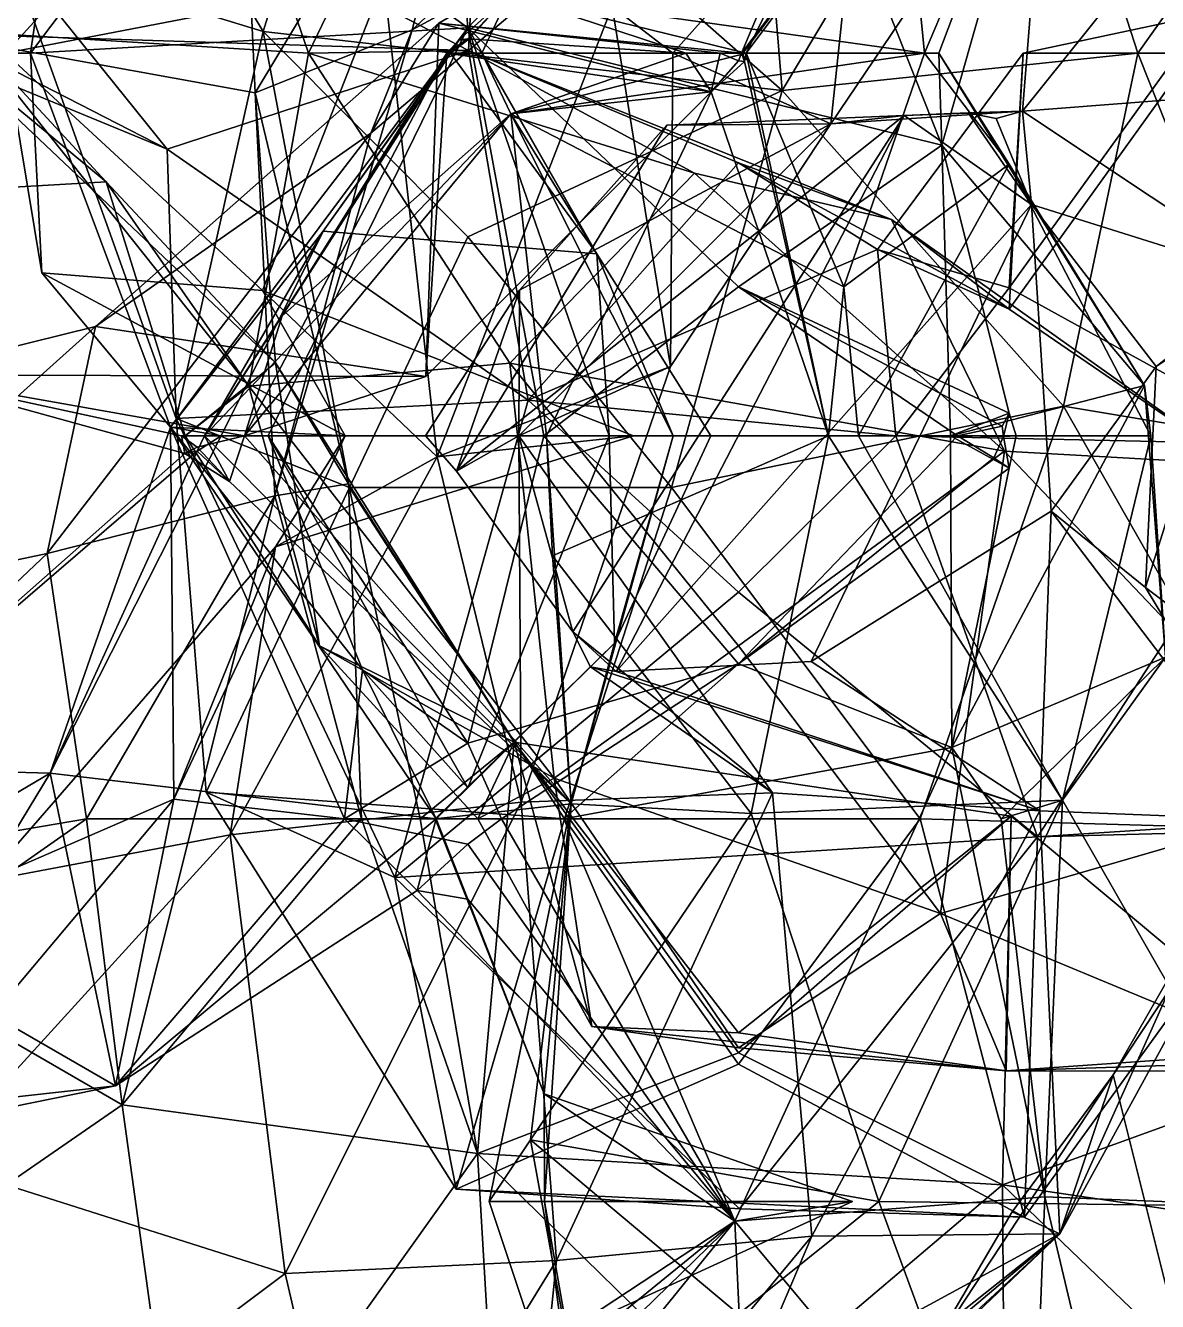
# Model space of a CAD drawing. Extents: x 290083 to 295691, y 4553739 to 4561622.
# Drawn here: x 291663.7 to 291716.4, y 4554162.7 to 4554222.1 of the extents above; entities that cross this region are included whole.
import ezdxf

# ---------------------------------------------------------------- set-up
doc = ezdxf.new("R2010")
doc.units = 0
doc.layers.add('Au_ppm_Pref_-_0_3', color=7, linetype='CONTINUOUS')

msp = doc.modelspace()

# ---------------------------------------------------------------- linework, layer by layer
at = {"layer": 'Au_ppm_Pref_-_0_3'}
for points in [[(291667.474, 4554238.611, 1805.555), (291660.029, 4554240.685, 1800.068), (291659.15, 4554221.703, 1805.19)], [(291660.029, 4554240.685, 1800.068), (291673.577, 4554237.137, 1804.876), (291659.15, 4554221.703, 1805.19)], [(291671.723, 4554231.113, 1855.569), (291684.324, 4554221.976, 1852.7), (291682.818, 4554240.52, 1858.994)], [(291679.321, 4554236.313, 1762.466), (291698.959, 4554219.052, 1762.297), (291697.189, 4554240.458, 1759.703)], [(291698.36, 4554236.723, 1853.95), (291682.818, 4554240.52, 1858.994), (291684.324, 4554221.976, 1852.7)], [(291698.959, 4554219.052, 1762.297), (291710.062, 4554237.662, 1763.305), (291697.189, 4554240.458, 1759.703)], [(291667.474, 4554238.611, 1805.555), (291659.15, 4554221.703, 1805.19), (291651.383, 4554238.611, 1810.312)], [(291671.723, 4554227.464, 1785.513), (291659.849, 4554221.691, 1781.434), (291663.486, 4554238.611, 1785.68)], [(291674.785, 4554221.802, 1764.416), (291664.754, 4554238.611, 1766.634), (291663.008, 4554225.409, 1770.843)], [(291674.785, 4554221.802, 1764.416), (291679.321, 4554236.313, 1762.466), (291664.754, 4554238.611, 1766.634)], [(291671.009, 4554237.963, 1794.301), (291654.735, 4554234.752, 1788.519), (291661.002, 4554221.785, 1792.921)], [(291671.009, 4554237.963, 1794.301), (291661.002, 4554221.785, 1792.921), (291676.903, 4554220.793, 1788.137)], [(291671.009, 4554237.963, 1794.301), (291676.903, 4554220.793, 1788.137), (291685.272, 4554238.15, 1787.405)], [(291684.356, 4554220.908, 1781.755), (291671.723, 4554227.464, 1785.513), (291685.272, 4554238.15, 1787.405)], [(291673.577, 4554237.137, 1804.876), (291685.752, 4554237.781, 1811.137), (291674.419, 4554218.942, 1811.215)], [(291674.419, 4554218.942, 1811.215), (291685.752, 4554237.781, 1811.137), (291681.726, 4554221.871, 1817.113)], [(291684.356, 4554220.908, 1781.755), (291685.272, 4554238.15, 1787.405), (291676.903, 4554220.793, 1788.137)], [(291697.543, 4554236.499, 1817.841), (291681.726, 4554221.871, 1817.113), (291685.752, 4554237.781, 1811.137)], [(291697.124, 4554220.793, 1835.251), (291697.053, 4554220.793, 1835.189), (291710.223, 4554238.07, 1835.353)], [(291697.053, 4554220.793, 1835.189), (291702.406, 4554233.56, 1828.36), (291710.223, 4554238.07, 1835.353)], [(291697.279, 4554220.793, 1835.42), (291697.124, 4554220.793, 1835.251), (291710.223, 4554238.07, 1835.353)], [(291697.279, 4554220.793, 1835.42), (291710.223, 4554238.07, 1835.353), (291704.183, 4554235.033, 1841.191)], [(291715.505, 4554220.793, 1767.098), (291710.062, 4554237.662, 1763.305), (291698.959, 4554219.052, 1762.297)], [(291715.505, 4554220.793, 1767.098), (291725.045, 4554234.203, 1767.071), (291710.062, 4554237.662, 1763.305)], [(291673.577, 4554237.137, 1804.876), (291674.419, 4554218.942, 1811.215), (291659.15, 4554221.703, 1805.19)], [(291697.543, 4554236.499, 1817.841), (291692.148, 4554227.544, 1823.373), (291681.726, 4554221.871, 1817.113)], [(291698.36, 4554236.723, 1853.95), (291684.324, 4554221.976, 1852.7), (291706.385, 4554216.504, 1851.725)], [(291698.36, 4554236.723, 1853.95), (291706.385, 4554216.504, 1851.725), (291711.711, 4554235.229, 1846.998)], [(291674.785, 4554221.802, 1764.416), (291698.959, 4554219.052, 1762.297), (291679.321, 4554236.313, 1762.466)], [(291697.279, 4554220.793, 1835.42), (291704.183, 4554235.033, 1841.191), (291686.236, 4554223.499, 1841.191)], [(291705.578, 4554220.793, 1843.049), (291686.236, 4554223.499, 1841.191), (291704.183, 4554235.033, 1841.191)], [(291711.711, 4554235.229, 1846.998), (291705.578, 4554220.793, 1843.049), (291704.183, 4554235.033, 1841.191)], [(291711.711, 4554235.229, 1846.998), (291706.25, 4554220.793, 1847.13), (291705.578, 4554220.793, 1843.049)], [(291711.711, 4554235.229, 1846.998), (291706.385, 4554216.504, 1851.725), (291706.25, 4554220.793, 1847.13)], [(291715.505, 4554220.793, 1767.098), (291736.507, 4554220.759, 1768.96), (291725.045, 4554234.203, 1767.071)], [(291697.053, 4554220.793, 1835.189), (291682.969, 4554222.185, 1829.297), (291702.406, 4554233.56, 1828.36)], [(291733.887, 4554219.926, 1888.233), (291710.133, 4554218.089, 1888.303), (291722.12, 4554233.025, 1886.843)], [(291711.285, 4554232.434, 1881.539), (291722.12, 4554233.025, 1886.843), (291710.133, 4554218.089, 1888.303)], [(291701.219, 4554217.498, 1882.738), (291711.285, 4554232.434, 1881.539), (291710.133, 4554218.089, 1888.303)], [(291701.219, 4554217.498, 1882.738), (291702.593, 4554230.591, 1876.827), (291711.285, 4554232.434, 1881.539)], [(291665.276, 4554229.911, 1859.009), (291663.96, 4554220.793, 1855.349), (291671.723, 4554231.113, 1855.569)], [(291671.723, 4554231.113, 1855.569), (291663.96, 4554220.793, 1855.349), (291684.324, 4554221.976, 1852.7)], [(291665.276, 4554229.911, 1859.009), (291671.723, 4554230.563, 1862.265), (291662.8, 4554220.793, 1860.472)], [(291662.8, 4554220.793, 1860.472), (291671.723, 4554230.563, 1862.265), (291680.402, 4554224.187, 1866.093)], [(291702.593, 4554230.591, 1876.827), (291693.869, 4554220.793, 1876.827), (291691.037, 4554222.96, 1872.471)], [(291701.219, 4554217.498, 1882.738), (291693.869, 4554220.793, 1876.827), (291702.593, 4554230.591, 1876.827)], [(291665.276, 4554229.911, 1859.009), (291662.8, 4554220.793, 1860.472), (291663.96, 4554220.793, 1855.349)], [(291684.356, 4554220.908, 1781.755), (291659.849, 4554221.691, 1781.434), (291671.723, 4554227.464, 1785.513)], [(291692.148, 4554227.544, 1823.373), (291682.969, 4554222.185, 1829.297), (291679.804, 4554217.072, 1823.373)], [(291692.148, 4554227.544, 1823.373), (291679.804, 4554217.072, 1823.373), (291681.726, 4554221.871, 1817.113)], [(291652.956, 4554223.488, 1775.858), (291670.318, 4554216.329, 1775.494), (291663.008, 4554225.409, 1770.843)], [(291670.318, 4554216.329, 1775.494), (291670.74, 4554203.783, 1769.898), (291663.008, 4554225.409, 1770.843)], [(291674.785, 4554221.802, 1764.416), (291663.008, 4554225.409, 1770.843), (291670.74, 4554203.783, 1769.898)], [(291674.764, 4554209.742, 1864.126), (291662.8, 4554220.793, 1860.472), (291680.402, 4554224.187, 1866.093)], [(291680.402, 4554224.187, 1866.093), (291682.889, 4554202, 1871.055), (291674.764, 4554209.742, 1864.126)], [(291682.889, 4554202, 1871.055), (291680.402, 4554224.187, 1866.093), (291691.037, 4554222.96, 1872.471)], [(291670.318, 4554216.329, 1775.494), (291652.956, 4554223.488, 1775.858), (291659.849, 4554221.691, 1781.434)], [(291683.9, 4554221.391, 1841.191), (291686.236, 4554223.499, 1841.191), (291684.322, 4554221.417, 1841.399)], [(291686.236, 4554223.499, 1841.191), (291683.9, 4554221.391, 1841.191), (291684.322, 4554221.459, 1840.969)], [(291694.46, 4554220.793, 1836.412), (291686.236, 4554223.499, 1841.191), (291684.322, 4554221.459, 1840.969)], [(291684.976, 4554220.793, 1841.499), (291684.322, 4554221.417, 1841.399), (291686.236, 4554223.499, 1841.191)], [(291705.578, 4554220.793, 1843.049), (291684.976, 4554220.793, 1841.499), (291686.236, 4554223.499, 1841.191)], [(291697.279, 4554220.793, 1835.42), (291686.236, 4554223.499, 1841.191), (291694.46, 4554220.793, 1836.412)], [(291710.175, 4554220.793, 1775.858), (291718.087, 4554220.793, 1777.759), (291722.784, 4554223.492, 1775.777)], [(291722.784, 4554223.492, 1775.777), (291717.405, 4554220.793, 1773.635), (291710.175, 4554220.793, 1775.858)], [(291682.889, 4554202, 1871.055), (291691.037, 4554222.96, 1872.471), (291693.755, 4554206.205, 1877.315)], [(291693.869, 4554220.793, 1876.827), (291693.755, 4554206.205, 1877.315), (291691.037, 4554222.96, 1872.471)], [(291667.486, 4554214.802, 1799.615), (291661.002, 4554221.785, 1792.921), (291649.425, 4554213.764, 1800.591)], [(291659.15, 4554221.703, 1805.19), (291667.486, 4554214.802, 1799.615), (291649.425, 4554213.764, 1800.591)], [(291675.358, 4554206.384, 1804.388), (291659.15, 4554221.703, 1805.19), (291674.419, 4554218.942, 1811.215)], [(291675.358, 4554206.384, 1804.388), (291667.486, 4554214.802, 1799.615), (291659.15, 4554221.703, 1805.19)], [(291670.318, 4554216.329, 1775.494), (291659.849, 4554221.691, 1781.434), (291684.356, 4554220.908, 1781.755)], [(291667.486, 4554214.802, 1799.615), (291674.124, 4554205.287, 1794.321), (291661.002, 4554221.785, 1792.921)], [(291676.903, 4554220.793, 1788.137), (291661.002, 4554221.785, 1792.921), (291674.124, 4554205.287, 1794.321)], [(291663.96, 4554220.793, 1855.349), (291670.483, 4554203.381, 1852.946), (291684.324, 4554221.976, 1852.7)], [(291682.362, 4554205.747, 1835.251), (291666.985, 4554208.066, 1828.708), (291682.969, 4554222.185, 1829.297)], [(291682.969, 4554222.185, 1829.297), (291666.985, 4554208.066, 1828.708), (291679.804, 4554217.072, 1823.373)], [(291677.58, 4554212.51, 1847.13), (291684.324, 4554221.976, 1852.7), (291670.483, 4554203.381, 1852.946)], [(291678.814, 4554200.571, 1762.382), (291674.785, 4554221.802, 1764.416), (291670.74, 4554203.783, 1769.898)], [(291675.329, 4554200.179, 1817.97), (291674.419, 4554218.942, 1811.215), (291681.726, 4554221.871, 1817.113)], [(291684.322, 4554212.246, 1760.889), (291698.959, 4554219.052, 1762.297), (291674.785, 4554221.802, 1764.416)], [(291674.785, 4554221.802, 1764.416), (291678.814, 4554200.571, 1762.382), (291684.322, 4554212.246, 1760.889)], [(291687.859, 4554202.975, 1857.341), (291684.324, 4554221.976, 1852.7), (291675.023, 4554202.975, 1853.069)], [(291684.324, 4554221.976, 1852.7), (291690.898, 4554202.975, 1850.23), (291675.023, 4554202.975, 1853.069)], [(291679.804, 4554217.072, 1823.373), (291675.329, 4554200.179, 1817.97), (291681.726, 4554221.871, 1817.113)], [(291677.58, 4554212.51, 1847.13), (291690.32, 4554211.457, 1847.13), (291684.324, 4554221.976, 1852.7)], [(291695.652, 4554218.998, 1835.251), (291682.362, 4554205.747, 1835.251), (291682.969, 4554222.185, 1829.297)], [(291695.652, 4554218.998, 1835.251), (291682.969, 4554222.185, 1829.297), (291696.072, 4554220.793, 1834.851)], [(291697.053, 4554220.793, 1835.189), (291696.072, 4554220.793, 1834.851), (291682.969, 4554222.185, 1829.297)], [(291696.921, 4554209.909, 1855.381), (291684.324, 4554221.976, 1852.7), (291687.859, 4554202.975, 1857.341)], [(291696.921, 4554209.909, 1855.381), (291706.385, 4554216.504, 1851.725), (291684.324, 4554221.976, 1852.7)], [(291690.898, 4554202.975, 1850.23), (291684.324, 4554221.976, 1852.7), (291690.32, 4554211.457, 1847.13)], [(291694.46, 4554220.793, 1836.412), (291684.322, 4554221.459, 1840.969), (291683.335, 4554220.793, 1840.725)], [(291683.9, 4554221.391, 1841.191), (291683.335, 4554220.793, 1840.725), (291684.322, 4554221.459, 1840.969)], [(291683.9, 4554221.391, 1841.191), (291683.468, 4554220.793, 1841.191), (291683.335, 4554220.793, 1840.725)], [(291683.505, 4554220.793, 1841.576), (291683.468, 4554220.793, 1841.191), (291683.9, 4554221.391, 1841.191)], [(291683.505, 4554220.793, 1841.576), (291684.322, 4554221.417, 1841.399), (291684.976, 4554220.793, 1841.499)], [(291683.505, 4554220.793, 1841.576), (291683.9, 4554221.391, 1841.191), (291684.322, 4554221.417, 1841.399)], [(291664.485, 4554210.558, 1859.009), (291662.8, 4554220.793, 1860.472), (291674.764, 4554209.742, 1864.126)], [(291662.8, 4554220.793, 1860.472), (291664.485, 4554210.558, 1859.009), (291663.96, 4554220.793, 1855.349)], [(291663.96, 4554220.793, 1855.349), (291664.485, 4554210.558, 1859.009), (291670.483, 4554203.381, 1852.946)], [(291684.356, 4554220.908, 1781.755), (291687.131, 4554204.634, 1773.989), (291670.318, 4554216.329, 1775.494)], [(291683.505, 4554220.793, 1841.576), (291677.58, 4554212.51, 1847.13), (291672.061, 4554202.975, 1841.35)], [(291683.505, 4554220.793, 1841.576), (291672.061, 4554202.975, 1841.35), (291675.675, 4554208.564, 1841.191)], [(291683.335, 4554220.793, 1840.725), (291675.675, 4554208.564, 1841.191), (291673.917, 4554202.975, 1840.156)], [(291683.335, 4554220.793, 1840.725), (291673.917, 4554202.975, 1840.156), (291682.362, 4554205.747, 1835.251)], [(291674.124, 4554205.287, 1794.321), (291686.268, 4554206.362, 1789.783), (291676.903, 4554220.793, 1788.137)], [(291683.505, 4554220.793, 1841.576), (291675.675, 4554208.564, 1841.191), (291683.468, 4554220.793, 1841.191)], [(291683.468, 4554220.793, 1841.191), (291675.675, 4554208.564, 1841.191), (291683.335, 4554220.793, 1840.725)], [(291684.356, 4554220.908, 1781.755), (291676.903, 4554220.793, 1788.137), (291694.863, 4554215.204, 1786.844)], [(291676.903, 4554220.793, 1788.137), (291686.268, 4554206.362, 1789.783), (291694.863, 4554215.204, 1786.844)], [(291683.505, 4554220.793, 1841.576), (291690.32, 4554211.457, 1847.13), (291677.58, 4554212.51, 1847.13)], [(291695.652, 4554218.998, 1835.251), (291683.335, 4554220.793, 1840.725), (291682.362, 4554205.747, 1835.251)], [(291695.652, 4554218.998, 1835.251), (291694.46, 4554220.793, 1836.412), (291683.335, 4554220.793, 1840.725)], [(291683.505, 4554220.793, 1841.576), (291684.976, 4554220.793, 1841.499), (291690.32, 4554211.457, 1847.13)], [(291694.863, 4554215.204, 1786.844), (291704.041, 4554213.044, 1781.797), (291684.356, 4554220.908, 1781.755)], [(291684.356, 4554220.908, 1781.755), (291704.041, 4554213.044, 1781.797), (291696.921, 4554215.684, 1777.561)], [(291696.921, 4554215.684, 1777.561), (291687.131, 4554204.634, 1773.989), (291684.356, 4554220.908, 1781.755)], [(291690.32, 4554211.457, 1847.13), (291684.976, 4554220.793, 1841.499), (291686.322, 4554217.965, 1841.191)], [(291705.578, 4554220.793, 1843.049), (291686.322, 4554217.965, 1841.191), (291684.976, 4554220.793, 1841.499)], [(291695.652, 4554218.998, 1835.251), (291686.322, 4554217.965, 1841.191), (291694.46, 4554220.793, 1836.412)], [(291697.279, 4554220.793, 1835.42), (291694.46, 4554220.793, 1836.412), (291686.322, 4554217.965, 1841.191)], [(291697.279, 4554220.793, 1835.42), (291686.322, 4554217.965, 1841.191), (291701.824, 4554209.909, 1841.191)], [(291705.578, 4554220.793, 1843.049), (291701.824, 4554209.909, 1841.191), (291686.322, 4554217.965, 1841.191)], [(291701.219, 4554217.498, 1882.738), (291693.755, 4554206.205, 1877.315), (291693.869, 4554220.793, 1876.827)], [(291695.652, 4554218.998, 1835.251), (291696.072, 4554220.793, 1834.851), (291696.921, 4554220.438, 1835.133)], [(291695.652, 4554218.998, 1835.251), (291696.921, 4554220.438, 1835.133), (291697.202, 4554220.397, 1835.251)], [(291697.053, 4554220.793, 1835.189), (291696.921, 4554220.438, 1835.133), (291696.072, 4554220.793, 1834.851)], [(291697.202, 4554220.397, 1835.251), (291696.921, 4554220.438, 1835.133), (291697.053, 4554220.793, 1835.189)], [(291697.202, 4554220.397, 1835.251), (291697.053, 4554220.793, 1835.189), (291697.124, 4554220.793, 1835.251)], [(291697.124, 4554220.793, 1835.251), (291697.279, 4554220.793, 1835.42), (291697.202, 4554220.397, 1835.251)], [(291697.279, 4554220.793, 1835.42), (291701.104, 4554202.975, 1839.219), (291697.202, 4554220.397, 1835.251)], [(291697.279, 4554220.793, 1835.42), (291701.824, 4554209.909, 1841.191), (291701.104, 4554202.975, 1839.219)], [(291715.505, 4554220.793, 1767.098), (291698.959, 4554219.052, 1762.297), (291712.053, 4554204.366, 1762.289)], [(291705.578, 4554220.793, 1843.049), (291709.521, 4554215.627, 1842.913), (291701.824, 4554209.909, 1841.191)], [(291710.175, 4554220.793, 1775.858), (291703.385, 4554211.652, 1775.858), (291709.521, 4554208.882, 1777.827)], [(291710.175, 4554220.793, 1775.858), (291709.521, 4554209.861, 1773.563), (291703.385, 4554211.652, 1775.858)], [(291706.25, 4554220.793, 1847.13), (291709.521, 4554215.627, 1842.913), (291705.578, 4554220.793, 1843.049)], [(291706.25, 4554220.793, 1847.13), (291706.385, 4554216.504, 1851.725), (291715.815, 4554205.327, 1848.047)], [(291706.25, 4554220.793, 1847.13), (291715.815, 4554205.327, 1848.047), (291709.521, 4554215.627, 1842.913)], [(291710.175, 4554220.793, 1775.858), (291709.521, 4554208.882, 1777.827), (291718.087, 4554220.793, 1777.759)], [(291718.087, 4554220.793, 1777.759), (291709.521, 4554208.882, 1777.827), (291720.078, 4554201.661, 1781.053)], [(291710.175, 4554220.793, 1775.858), (291717.405, 4554220.793, 1773.635), (291709.521, 4554209.861, 1773.563)], [(291717.405, 4554220.793, 1773.635), (291722.75, 4554202.578, 1770.367), (291709.521, 4554209.861, 1773.563)], [(291722.75, 4554202.578, 1770.367), (291715.505, 4554220.793, 1767.098), (291712.053, 4554204.366, 1762.289)], [(291722.75, 4554202.578, 1770.367), (291736.507, 4554220.759, 1768.96), (291715.505, 4554220.793, 1767.098)], [(291695.652, 4554218.998, 1835.251), (291697.202, 4554220.397, 1835.251), (291701.104, 4554202.975, 1839.219)], [(291733.887, 4554219.926, 1888.233), (291722.12, 4554210.115, 1891.085), (291710.133, 4554218.089, 1888.303)], [(291678.756, 4554200.739, 1810.543), (291675.358, 4554206.384, 1804.388), (291674.419, 4554218.942, 1811.215)], [(291678.756, 4554200.739, 1810.543), (291674.419, 4554218.942, 1811.215), (291675.329, 4554200.179, 1817.97)], [(291693.804, 4554200.567, 1760.312), (291698.959, 4554219.052, 1762.297), (291684.322, 4554212.246, 1760.889)], [(291695.652, 4554218.998, 1835.251), (291687.978, 4554202.975, 1836.975), (291686.322, 4554217.965, 1841.191)], [(291695.652, 4554218.998, 1835.251), (291701.104, 4554202.975, 1839.219), (291687.978, 4554202.975, 1836.975)], [(291712.053, 4554204.366, 1762.289), (291698.959, 4554219.052, 1762.297), (291693.804, 4554200.567, 1760.312)], [(291704.634, 4554217.881, 1887.681), (291701.219, 4554217.498, 1882.738), (291710.133, 4554218.089, 1888.303)], [(291707.615, 4554218.012, 1888.346), (291704.634, 4554217.881, 1887.681), (291710.133, 4554218.089, 1888.303)], [(291707.615, 4554218.012, 1888.346), (291710.133, 4554218.089, 1888.303), (291708.916, 4554217.742, 1888.688)], [(291710.133, 4554218.089, 1888.303), (291710.558, 4554213.749, 1889.694), (291708.916, 4554217.742, 1888.688)], [(291722.12, 4554210.115, 1891.085), (291710.558, 4554213.749, 1889.694), (291710.133, 4554218.089, 1888.303)], [(291672.061, 4554202.975, 1841.35), (291693.872, 4554202.975, 1842.628), (291686.322, 4554217.965, 1841.191)], [(291672.061, 4554202.975, 1841.35), (291686.322, 4554217.965, 1841.191), (291675.675, 4554208.564, 1841.191)], [(291686.322, 4554217.965, 1841.191), (291687.978, 4554202.975, 1836.975), (291673.917, 4554202.975, 1840.156)], [(291686.322, 4554217.965, 1841.191), (291673.917, 4554202.975, 1840.156), (291675.675, 4554208.564, 1841.191)], [(291693.586, 4554217.433, 1885.884), (291704.634, 4554217.881, 1887.681), (291683.792, 4554201.339, 1885.49)], [(291683.792, 4554201.339, 1885.49), (291704.634, 4554217.881, 1887.681), (291689.201, 4554193.856, 1887.912)], [(291690.32, 4554211.457, 1847.13), (291686.322, 4554217.965, 1841.191), (291693.872, 4554202.975, 1842.628)], [(291686.717, 4554209.759, 1885.332), (291686.696, 4554202.975, 1882.327), (291701.219, 4554217.498, 1882.738)], [(291686.696, 4554202.975, 1882.327), (291693.755, 4554206.205, 1877.315), (291701.219, 4554217.498, 1882.738)], [(291686.717, 4554209.759, 1885.332), (291701.219, 4554217.498, 1882.738), (291693.586, 4554217.433, 1885.884)], [(291689.201, 4554193.856, 1887.912), (291704.634, 4554217.881, 1887.681), (291691.22, 4554192.013, 1888.666)], [(291691.22, 4554192.013, 1888.666), (291704.634, 4554217.881, 1887.681), (291710.558, 4554213.749, 1889.694)], [(291704.634, 4554217.881, 1887.681), (291693.586, 4554217.433, 1885.884), (291701.219, 4554217.498, 1882.738)], [(291710.558, 4554213.749, 1889.694), (291704.634, 4554217.881, 1887.681), (291707.615, 4554218.012, 1888.346)], [(291710.558, 4554213.749, 1889.694), (291707.615, 4554218.012, 1888.346), (291708.916, 4554217.742, 1888.688)], [(291679.804, 4554217.072, 1823.373), (291666.985, 4554208.066, 1828.708), (291664.731, 4554197.498, 1824.229)], [(291679.804, 4554217.072, 1823.373), (291664.731, 4554197.498, 1824.229), (291675.329, 4554200.179, 1817.97)], [(291693.586, 4554217.433, 1885.884), (291683.792, 4554201.339, 1885.49), (291686.717, 4554209.759, 1885.332)], [(291670.318, 4554216.329, 1775.494), (291687.131, 4554204.634, 1773.989), (291670.74, 4554203.783, 1769.898)], [(291709.521, 4554204.035, 1858.655), (291706.385, 4554216.504, 1851.725), (291696.921, 4554209.909, 1855.381)], [(291709.521, 4554204.035, 1858.655), (291706.784, 4554202.975, 1853.069), (291706.385, 4554216.504, 1851.725)], [(291715.815, 4554205.327, 1848.047), (291706.385, 4554216.504, 1851.725), (291706.784, 4554202.975, 1853.069)], [(291703.385, 4554211.652, 1775.858), (291687.131, 4554204.634, 1773.989), (291696.921, 4554215.684, 1777.561)], [(291709.521, 4554208.882, 1777.827), (291703.385, 4554211.652, 1775.858), (291696.921, 4554215.684, 1777.561)], [(291709.521, 4554208.882, 1777.827), (291696.921, 4554215.684, 1777.561), (291704.041, 4554213.044, 1781.797)], [(291709.297, 4554202.258, 1787.624), (291694.863, 4554215.204, 1786.844), (291686.268, 4554206.362, 1789.783)], [(291709.297, 4554202.258, 1787.624), (291704.041, 4554213.044, 1781.797), (291694.863, 4554215.204, 1786.844)], [(291709.521, 4554215.627, 1842.913), (291702.507, 4554202.975, 1841.191), (291701.824, 4554209.909, 1841.191)], [(291709.521, 4554215.627, 1842.913), (291716.106, 4554202.975, 1844.026), (291702.507, 4554202.975, 1841.191)], [(291715.815, 4554205.327, 1848.047), (291716.106, 4554202.975, 1844.026), (291709.521, 4554215.627, 1842.913)], [(291675.358, 4554206.384, 1804.388), (291671.162, 4554202.975, 1799.615), (291667.486, 4554214.802, 1799.615)], [(291667.486, 4554214.802, 1799.615), (291671.162, 4554202.975, 1799.615), (291674.124, 4554205.287, 1794.321)], [(291700.3, 4554192.477, 1890.682), (291691.22, 4554192.013, 1888.666), (291710.558, 4554213.749, 1889.694)], [(291700.3, 4554192.477, 1890.682), (291710.558, 4554213.749, 1889.694), (291711.479, 4554199.468, 1892.153)], [(291711.479, 4554199.468, 1892.153), (291710.558, 4554213.749, 1889.694), (291716.357, 4554206.199, 1892.216)], [(291722.12, 4554210.115, 1891.085), (291716.357, 4554206.199, 1892.216), (291710.558, 4554213.749, 1889.694)], [(291709.297, 4554202.258, 1787.624), (291720.078, 4554201.661, 1781.053), (291704.041, 4554213.044, 1781.797)], [(291704.041, 4554213.044, 1781.797), (291720.078, 4554201.661, 1781.053), (291709.521, 4554208.882, 1777.827)], [(291677.58, 4554212.51, 1847.13), (291670.483, 4554203.381, 1852.946), (291672.837, 4554202.975, 1847.13)], [(291677.58, 4554212.51, 1847.13), (291672.837, 4554202.975, 1847.13), (291672.061, 4554202.975, 1841.35)], [(291693.804, 4554200.567, 1760.312), (291684.322, 4554212.246, 1760.889), (291678.814, 4554200.571, 1762.382)], [(291703.385, 4554211.652, 1775.858), (291704.242, 4554202.975, 1773.37), (291687.131, 4554204.634, 1773.989)], [(291709.521, 4554209.861, 1773.563), (291704.242, 4554202.975, 1773.37), (291703.385, 4554211.652, 1775.858)], [(291690.898, 4554202.975, 1850.23), (291690.32, 4554211.457, 1847.13), (291695.633, 4554202.975, 1847.13)], [(291690.32, 4554211.457, 1847.13), (291693.872, 4554202.975, 1842.628), (291695.633, 4554202.975, 1847.13)], [(291664.485, 4554210.558, 1859.009), (291674.764, 4554209.742, 1864.126), (291678.612, 4554202.975, 1860.189)], [(291664.485, 4554210.558, 1859.009), (291678.612, 4554202.975, 1860.189), (291670.483, 4554203.381, 1852.946)], [(291682.889, 4554202, 1871.055), (291692.023, 4554202.975, 1864.948), (291674.764, 4554209.742, 1864.126)], [(291692.023, 4554202.975, 1864.948), (291678.612, 4554202.975, 1860.189), (291674.764, 4554209.742, 1864.126)], [(291686.717, 4554209.759, 1885.332), (291683.792, 4554201.339, 1885.49), (291682.352, 4554202.975, 1885.126)], [(291686.696, 4554202.975, 1882.327), (291686.717, 4554209.759, 1885.332), (291682.352, 4554202.975, 1885.126)], [(291707.111, 4554202.975, 1859.009), (291696.921, 4554209.909, 1855.381), (291687.859, 4554202.975, 1857.341)], [(291709.521, 4554204.035, 1858.655), (291696.921, 4554209.909, 1855.381), (291709.198, 4554203.432, 1859.009)], [(291707.111, 4554202.975, 1859.009), (291709.198, 4554203.432, 1859.009), (291696.921, 4554209.909, 1855.381)], [(291702.507, 4554202.975, 1841.191), (291701.104, 4554202.975, 1839.219), (291701.824, 4554209.909, 1841.191)], [(291722.75, 4554202.578, 1770.367), (291704.242, 4554202.975, 1773.37), (291709.521, 4554209.861, 1773.563)], [(291720, 4554209.024, 1892.609), (291716.357, 4554206.199, 1892.216), (291722.12, 4554210.115, 1891.085)], [(291715.873, 4554195.922, 1893.722), (291716.357, 4554206.199, 1892.216), (291720, 4554209.024, 1892.609)], [(291720, 4554192.788, 1895.164), (291715.873, 4554195.922, 1893.722), (291720, 4554209.024, 1892.609)], [(291657.872, 4554205.819, 1834.967), (291652.262, 4554194.861, 1829.312), (291666.985, 4554208.066, 1828.708)], [(291652.262, 4554194.861, 1829.312), (291664.731, 4554197.498, 1824.229), (291666.985, 4554208.066, 1828.708)], [(291657.872, 4554205.819, 1834.967), (291666.985, 4554208.066, 1828.708), (291682.362, 4554205.747, 1835.251)], [(291675.358, 4554206.384, 1804.388), (291677.411, 4554193.202, 1799.615), (291671.162, 4554202.975, 1799.615)], [(291688.334, 4554187.045, 1794.316), (291686.268, 4554206.362, 1789.783), (291674.124, 4554205.287, 1794.321)], [(291686.482, 4554188.722, 1805.75), (291675.358, 4554206.384, 1804.388), (291678.756, 4554200.739, 1810.543)], [(291686.482, 4554188.722, 1805.75), (291677.411, 4554193.202, 1799.615), (291675.358, 4554206.384, 1804.388)], [(291686.799, 4554185.924, 1876.488), (291682.889, 4554202, 1871.055), (291693.755, 4554206.205, 1877.315)], [(291696.921, 4554193.198, 1790.417), (291709.297, 4554202.258, 1787.624), (291686.268, 4554206.362, 1789.783)], [(291688.334, 4554187.045, 1794.316), (291696.921, 4554193.198, 1790.417), (291686.268, 4554206.362, 1789.783)], [(291686.696, 4554202.975, 1882.327), (291686.799, 4554185.924, 1876.488), (291693.755, 4554206.205, 1877.315)], [(291711.479, 4554199.468, 1892.153), (291716.357, 4554206.199, 1892.216), (291715.873, 4554195.922, 1893.722)], [(291657.872, 4554205.819, 1834.967), (291671.145, 4554202.157, 1841.191), (291654.607, 4554187.562, 1842.244)], [(291657.872, 4554205.819, 1834.967), (291682.362, 4554205.747, 1835.251), (291673.917, 4554202.975, 1840.156)], [(291657.872, 4554205.819, 1834.967), (291673.917, 4554202.975, 1840.156), (291670.986, 4554202.975, 1840.843)], [(291657.872, 4554205.819, 1834.967), (291670.986, 4554202.975, 1840.843), (291671.145, 4554202.157, 1841.191)], [(291671.162, 4554202.975, 1799.615), (291677.411, 4554193.202, 1799.615), (291674.124, 4554205.287, 1794.321)], [(291677.411, 4554193.202, 1799.615), (291688.334, 4554187.045, 1794.316), (291674.124, 4554205.287, 1794.321)], [(291706.784, 4554202.975, 1853.069), (291706.857, 4554188.472, 1851.93), (291715.815, 4554205.327, 1848.047)], [(291706.857, 4554188.472, 1851.93), (291716.802, 4554192.678, 1847.13), (291715.815, 4554205.327, 1848.047)], [(291716.802, 4554192.678, 1847.13), (291716.106, 4554202.975, 1844.026), (291715.815, 4554205.327, 1848.047)], [(291687.131, 4554204.634, 1773.989), (291680.916, 4554182.418, 1771.072), (291670.74, 4554203.783, 1769.898)], [(291687.131, 4554204.634, 1773.989), (291696.921, 4554195.709, 1772.341), (291680.916, 4554182.418, 1771.072)], [(291704.242, 4554202.975, 1773.37), (291696.921, 4554195.709, 1772.341), (291687.131, 4554204.634, 1773.989)], [(291705.369, 4554185.157, 1759.997), (291712.053, 4554204.366, 1762.289), (291693.804, 4554200.567, 1760.312)], [(291723.27, 4554184.633, 1764.063), (291712.053, 4554204.366, 1762.289), (291705.369, 4554185.157, 1759.997)], [(291709.521, 4554204.035, 1858.655), (291709.846, 4554202.975, 1858.855), (291706.784, 4554202.975, 1853.069)], [(291709.249, 4554202.944, 1859.264), (291709.521, 4554204.035, 1858.655), (291709.198, 4554203.432, 1859.009)], [(291709.249, 4554202.944, 1859.264), (291709.846, 4554202.975, 1858.855), (291709.521, 4554204.035, 1858.655)], [(291722.75, 4554202.578, 1770.367), (291712.053, 4554204.366, 1762.289), (291723.27, 4554184.633, 1764.063)], [(291670.483, 4554203.381, 1852.946), (291682.847, 4554185.157, 1852.374), (291664.879, 4554187.279, 1847.982)], [(291670.483, 4554203.381, 1852.946), (291664.879, 4554187.279, 1847.982), (291672.837, 4554202.975, 1847.13)], [(291670.638, 4554186.061, 1859.233), (291670.483, 4554203.381, 1852.946), (291678.612, 4554202.975, 1860.189)], [(291678.58, 4554185.157, 1855.776), (291679.418, 4554192.093, 1853.069), (291670.483, 4554203.381, 1852.946)], [(291678.58, 4554185.157, 1855.776), (291670.483, 4554203.381, 1852.946), (291670.638, 4554186.061, 1859.233)], [(291670.483, 4554203.381, 1852.946), (291679.418, 4554192.093, 1853.069), (291682.847, 4554185.157, 1852.374)], [(291670.74, 4554203.783, 1769.898), (291680.916, 4554182.418, 1771.072), (291672.136, 4554186.395, 1764.418)], [(291672.136, 4554186.395, 1764.418), (291678.814, 4554200.571, 1762.382), (291670.74, 4554203.783, 1769.898)], [(291707.111, 4554202.975, 1859.009), (291709.249, 4554202.944, 1859.264), (291709.198, 4554203.432, 1859.009)], [(291672.837, 4554202.975, 1847.13), (291664.879, 4554187.279, 1847.982), (291671.723, 4554202.265, 1841.427)], [(291670.638, 4554186.061, 1859.233), (291678.612, 4554202.975, 1860.189), (291675.369, 4554197.819, 1864.948)], [(291670.986, 4554202.975, 1840.843), (291671.723, 4554202.45, 1841.016), (291671.145, 4554202.157, 1841.191)], [(291670.986, 4554202.975, 1840.843), (291673.917, 4554202.975, 1840.156), (291671.723, 4554202.45, 1841.016)], [(291672.837, 4554202.975, 1847.13), (291671.723, 4554202.265, 1841.427), (291672.061, 4554202.975, 1841.35)], [(291672.061, 4554202.975, 1841.35), (291671.723, 4554202.265, 1841.427), (291673.225, 4554200.851, 1841.191)], [(291673.225, 4554200.851, 1841.191), (291671.723, 4554202.45, 1841.016), (291673.917, 4554202.975, 1840.156)], [(291672.061, 4554202.975, 1841.35), (291673.225, 4554200.851, 1841.191), (291689.129, 4554185.85, 1840.928)], [(291672.061, 4554202.975, 1841.35), (291689.129, 4554185.85, 1840.928), (291693.872, 4554202.975, 1842.628)], [(291689.129, 4554185.85, 1840.928), (291673.225, 4554200.851, 1841.191), (291673.917, 4554202.975, 1840.156)], [(291689.129, 4554185.85, 1840.928), (291673.917, 4554202.975, 1840.156), (291687.978, 4554202.975, 1836.975)], [(291684.322, 4554188.676, 1854.242), (291687.859, 4554202.975, 1857.341), (291675.023, 4554202.975, 1853.069)], [(291684.322, 4554188.676, 1854.242), (291675.023, 4554202.975, 1853.069), (291679.418, 4554192.093, 1853.069)], [(291675.023, 4554202.975, 1853.069), (291690.898, 4554202.975, 1850.23), (291684.322, 4554186.598, 1852.589)], [(291675.023, 4554202.975, 1853.069), (291684.322, 4554186.598, 1852.589), (291679.418, 4554192.093, 1853.069)], [(291682.889, 4554202, 1871.055), (291675.369, 4554197.819, 1864.948), (291692.023, 4554202.975, 1864.948)], [(291675.369, 4554197.819, 1864.948), (291678.612, 4554202.975, 1860.189), (291692.023, 4554202.975, 1864.948)], [(291683.792, 4554201.339, 1885.49), (291686.696, 4554202.975, 1882.327), (291682.352, 4554202.975, 1885.126)], [(291689.201, 4554193.856, 1887.912), (291686.696, 4554202.975, 1882.327), (291683.792, 4554201.339, 1885.49)], [(291691.149, 4554193.321, 1847.13), (291684.322, 4554186.598, 1852.589), (291690.898, 4554202.975, 1850.23)], [(291684.322, 4554188.676, 1854.242), (291696.921, 4554192.372, 1856.604), (291687.859, 4554202.975, 1857.341)], [(291686.696, 4554202.975, 1882.327), (291689.201, 4554193.856, 1887.912), (291698.497, 4554186.369, 1882.238)], [(291686.696, 4554202.975, 1882.327), (291698.497, 4554186.369, 1882.238), (291686.799, 4554185.924, 1876.488)], [(291707.111, 4554202.975, 1859.009), (291687.859, 4554202.975, 1857.341), (291696.921, 4554192.372, 1856.604)], [(291687.978, 4554202.975, 1836.975), (291688.264, 4554197.4, 1835.251), (291689.129, 4554185.85, 1840.928)], [(291701.104, 4554202.975, 1839.219), (291688.264, 4554197.4, 1835.251), (291687.978, 4554202.975, 1836.975)], [(291701.104, 4554202.975, 1839.219), (291697.501, 4554185.396, 1834.429), (291688.264, 4554197.4, 1835.251)], [(291691.149, 4554193.321, 1847.13), (291693.872, 4554202.975, 1842.628), (291689.129, 4554185.85, 1840.928)], [(291691.149, 4554193.321, 1847.13), (291690.898, 4554202.975, 1850.23), (291695.633, 4554202.975, 1847.13)], [(291691.149, 4554193.321, 1847.13), (291695.633, 4554202.975, 1847.13), (291693.872, 4554202.975, 1842.628)], [(291707.111, 4554202.975, 1859.009), (291696.921, 4554192.372, 1856.604), (291708.8, 4554201.957, 1859.009)], [(291704.242, 4554202.975, 1773.37), (291710.834, 4554184.315, 1771.451), (291696.921, 4554195.709, 1772.341)], [(291701.104, 4554202.975, 1839.219), (291712.002, 4554186.017, 1840.583), (291697.501, 4554185.396, 1834.429)], [(291701.104, 4554202.975, 1839.219), (291702.507, 4554202.975, 1841.191), (291712.002, 4554186.017, 1840.583)], [(291716.106, 4554202.975, 1844.026), (291712.002, 4554186.017, 1840.583), (291702.507, 4554202.975, 1841.191)], [(291722.75, 4554202.578, 1770.367), (291710.834, 4554184.315, 1771.451), (291704.242, 4554202.975, 1773.37)], [(291709.521, 4554201.467, 1858.506), (291706.857, 4554188.472, 1851.93), (291706.784, 4554202.975, 1853.069)], [(291709.521, 4554201.467, 1858.506), (291706.784, 4554202.975, 1853.069), (291709.846, 4554202.975, 1858.855)], [(291708.8, 4554201.957, 1859.009), (291709.249, 4554202.944, 1859.264), (291707.111, 4554202.975, 1859.009)], [(291708.8, 4554201.957, 1859.009), (291709.521, 4554201.467, 1858.506), (291709.249, 4554202.944, 1859.264)], [(291709.249, 4554202.944, 1859.264), (291709.521, 4554201.467, 1858.506), (291709.846, 4554202.975, 1858.855)], [(291716.106, 4554202.975, 1844.026), (291716.802, 4554192.678, 1847.13), (291712.002, 4554186.017, 1840.583)], [(291654.607, 4554187.562, 1842.244), (291671.145, 4554202.157, 1841.191), (291671.723, 4554202.265, 1841.427)], [(291654.607, 4554187.562, 1842.244), (291671.723, 4554202.265, 1841.427), (291664.879, 4554187.279, 1847.982)], [(291671.145, 4554202.157, 1841.191), (291671.723, 4554202.45, 1841.016), (291673.225, 4554200.851, 1841.191)], [(291671.145, 4554202.157, 1841.191), (291673.225, 4554200.851, 1841.191), (291671.723, 4554202.265, 1841.427)], [(291709.297, 4554202.258, 1787.624), (291696.921, 4554193.198, 1790.417), (291706.324, 4554180.751, 1792.321)], [(291724.697, 4554186.078, 1788.542), (291709.297, 4554202.258, 1787.624), (291706.324, 4554180.751, 1792.321)], [(291709.297, 4554202.258, 1787.624), (291724.697, 4554186.078, 1788.542), (291720.078, 4554201.661, 1781.053)], [(291710.834, 4554184.315, 1771.451), (291722.75, 4554202.578, 1770.367), (291723.755, 4554185.157, 1769.919)], [(291673.251, 4554184.411, 1870.5), (291682.889, 4554202, 1871.055), (291686.799, 4554185.924, 1876.488)], [(291675.369, 4554197.819, 1864.948), (291682.889, 4554202, 1871.055), (291673.251, 4554184.411, 1870.5)], [(291709.521, 4554201.467, 1858.506), (291708.8, 4554201.957, 1859.009), (291696.921, 4554192.372, 1856.604)], [(291709.521, 4554201.467, 1858.506), (291696.921, 4554192.372, 1856.604), (291706.857, 4554188.472, 1851.93)], [(291672.136, 4554186.395, 1764.418), (291688.825, 4554185.157, 1760.163), (291678.814, 4554200.571, 1762.382)], [(291679.37, 4554185.157, 1815.099), (291678.756, 4554200.739, 1810.543), (291675.329, 4554200.179, 1817.97)], [(291682.095, 4554185.157, 1811.494), (291678.756, 4554200.739, 1810.543), (291679.37, 4554185.157, 1815.099)], [(291678.756, 4554200.739, 1810.543), (291682.095, 4554185.157, 1811.494), (291686.482, 4554188.722, 1805.75)], [(291693.804, 4554200.567, 1760.312), (291678.814, 4554200.571, 1762.382), (291688.825, 4554185.157, 1760.163)], [(291705.369, 4554185.157, 1759.997), (291693.804, 4554200.567, 1760.312), (291688.825, 4554185.157, 1760.163)], [(291664.731, 4554197.498, 1824.229), (291666.573, 4554185.157, 1820.945), (291675.329, 4554200.179, 1817.97)], [(291666.573, 4554185.157, 1820.945), (291671.569, 4554185.157, 1817.433), (291675.329, 4554200.179, 1817.97)], [(291679.37, 4554185.157, 1815.099), (291675.329, 4554200.179, 1817.97), (291671.569, 4554185.157, 1817.433)], [(291710.941, 4554185.527, 1888.203), (291700.3, 4554192.477, 1890.682), (291711.479, 4554199.468, 1892.153)], [(291711.479, 4554199.468, 1892.153), (291722.42, 4554185.077, 1894.606), (291710.941, 4554185.527, 1888.203)], [(291715.873, 4554195.922, 1893.722), (291722.42, 4554185.077, 1894.606), (291711.479, 4554199.468, 1892.153)], [(291648.408, 4554182.072, 1823.925), (291664.731, 4554197.498, 1824.229), (291652.262, 4554194.861, 1829.312)], [(291648.408, 4554182.072, 1823.925), (291666.573, 4554185.157, 1820.945), (291664.731, 4554197.498, 1824.229)], [(291673.251, 4554184.411, 1870.5), (291661.837, 4554182.244, 1864.948), (291675.369, 4554197.819, 1864.948)], [(291661.837, 4554182.244, 1864.948), (291670.638, 4554186.061, 1859.233), (291675.369, 4554197.819, 1864.948)], [(291689.129, 4554185.85, 1840.928), (291688.264, 4554197.4, 1835.251), (291697.501, 4554185.396, 1834.429)], [(291710.834, 4554184.315, 1771.451), (291680.916, 4554182.418, 1771.072), (291696.921, 4554195.709, 1772.341)], [(291722.42, 4554185.077, 1894.606), (291715.873, 4554195.922, 1893.722), (291720, 4554192.788, 1895.164)], [(291690.035, 4554192.229, 1888.36), (291689.201, 4554193.856, 1887.912), (291691.22, 4554192.013, 1888.666)], [(291690.035, 4554192.229, 1888.36), (291698.497, 4554186.369, 1882.238), (291689.201, 4554193.856, 1887.912)], [(291686.482, 4554188.722, 1805.75), (291684.788, 4554185.157, 1799.615), (291677.411, 4554193.202, 1799.615)], [(291677.411, 4554193.202, 1799.615), (291684.788, 4554185.157, 1799.615), (291688.334, 4554187.045, 1794.316)], [(291682.802, 4554185.157, 1847.13), (291684.322, 4554186.598, 1852.589), (291691.149, 4554193.321, 1847.13)], [(291691.149, 4554193.321, 1847.13), (291689.129, 4554185.85, 1840.928), (291682.802, 4554185.157, 1847.13)], [(291688.334, 4554187.045, 1794.316), (291706.324, 4554180.751, 1792.321), (291696.921, 4554193.198, 1790.417)], [(291709.151, 4554185.157, 1847.13), (291716.802, 4554192.678, 1847.13), (291706.857, 4554188.472, 1851.93)], [(291709.151, 4554185.157, 1847.13), (291712.002, 4554186.017, 1840.583), (291716.802, 4554192.678, 1847.13)], [(291678.58, 4554185.157, 1855.776), (291684.322, 4554188.676, 1854.242), (291679.418, 4554192.093, 1853.069)], [(291679.418, 4554192.093, 1853.069), (291684.322, 4554186.598, 1852.589), (291682.847, 4554185.157, 1852.374)], [(291684.322, 4554188.676, 1854.242), (291685.881, 4554185.157, 1853.804), (291696.921, 4554192.372, 1856.604)], [(291696.921, 4554192.372, 1856.604), (291685.881, 4554185.157, 1853.804), (291688.786, 4554185.157, 1853.069)], [(291696.921, 4554192.372, 1856.604), (291688.786, 4554185.157, 1853.069), (291706.857, 4554188.472, 1851.93)], [(291691.22, 4554192.013, 1888.666), (291710.941, 4554185.527, 1888.203), (291690.035, 4554192.229, 1888.36)], [(291690.035, 4554192.229, 1888.36), (291710.941, 4554185.527, 1888.203), (291698.497, 4554186.369, 1882.238)], [(291710.941, 4554185.527, 1888.203), (291691.22, 4554192.013, 1888.666), (291700.3, 4554192.477, 1890.682)], [(291678.58, 4554185.157, 1855.776), (291685.881, 4554185.157, 1853.804), (291684.322, 4554188.676, 1854.242)], [(291682.095, 4554185.157, 1811.494), (291684.764, 4554169.572, 1813.078), (291686.482, 4554188.722, 1805.75)], [(291684.764, 4554169.572, 1813.078), (291696.921, 4554174.266, 1807.864), (291686.482, 4554188.722, 1805.75)], [(291686.482, 4554188.722, 1805.75), (291690.088, 4554175.493, 1799.615), (291684.788, 4554185.157, 1799.615)], [(291709.612, 4554185.271, 1805.551), (291686.482, 4554188.722, 1805.75), (291696.921, 4554174.266, 1807.864)], [(291709.612, 4554185.271, 1805.551), (291696.921, 4554175.196, 1802.936), (291686.482, 4554188.722, 1805.75)], [(291696.921, 4554175.196, 1802.936), (291690.088, 4554175.493, 1799.615), (291686.482, 4554188.722, 1805.75)], [(291706.857, 4554188.472, 1851.93), (291688.786, 4554185.157, 1853.069), (291696.753, 4554166.43, 1852.596)], [(291706.857, 4554188.472, 1851.93), (291696.753, 4554166.43, 1852.596), (291711.183, 4554167.556, 1847.469)], [(291709.151, 4554185.157, 1847.13), (291706.857, 4554188.472, 1851.93), (291711.183, 4554167.556, 1847.469)], [(291649.184, 4554178.012, 1846.002), (291654.607, 4554187.562, 1842.244), (291664.879, 4554187.279, 1847.982)], [(291659.124, 4554177.803, 1850.618), (291649.184, 4554178.012, 1846.002), (291664.879, 4554187.279, 1847.982)], [(291667.912, 4554172.729, 1853.069), (291659.124, 4554177.803, 1850.618), (291664.879, 4554187.279, 1847.982)], [(291682.847, 4554185.157, 1852.374), (291667.912, 4554172.729, 1853.069), (291664.879, 4554187.279, 1847.982)], [(291682.802, 4554185.157, 1847.13), (291682.847, 4554185.157, 1852.374), (291684.322, 4554186.598, 1852.589)], [(291684.788, 4554185.157, 1799.615), (291690.088, 4554175.493, 1799.615), (291688.334, 4554187.045, 1794.316)], [(291690.088, 4554175.493, 1799.615), (291696.921, 4554174.49, 1796.06), (291688.334, 4554187.045, 1794.316)], [(291688.334, 4554187.045, 1794.316), (291696.921, 4554174.49, 1796.06), (291706.324, 4554180.751, 1792.321)], [(291661.837, 4554182.244, 1864.948), (291658.538, 4554171.681, 1859.111), (291670.638, 4554186.061, 1859.233)], [(291658.538, 4554171.681, 1859.111), (291667.912, 4554172.729, 1853.069), (291670.638, 4554186.061, 1859.233)], [(291678.58, 4554185.157, 1855.776), (291670.638, 4554186.061, 1859.233), (291667.912, 4554172.729, 1853.069)], [(291672.136, 4554186.395, 1764.418), (291680.916, 4554182.418, 1771.072), (291683.772, 4554167.915, 1763.975)], [(291688.825, 4554185.157, 1760.163), (291672.136, 4554186.395, 1764.418), (291683.772, 4554167.915, 1763.975)], [(291698.497, 4554186.369, 1882.238), (291688.453, 4554164.6, 1881.988), (291686.799, 4554185.924, 1876.488)], [(291700.328, 4554165.731, 1887.844), (291688.453, 4554164.6, 1881.988), (291698.497, 4554186.369, 1882.238)], [(291703.456, 4554167.339, 1838.11), (291697.501, 4554185.396, 1834.429), (291712.002, 4554186.017, 1840.583)], [(291710.941, 4554185.527, 1888.203), (291700.328, 4554165.731, 1887.844), (291698.497, 4554186.369, 1882.238)], [(291703.456, 4554167.339, 1838.11), (291712.002, 4554186.017, 1840.583), (291722.849, 4554167.094, 1841.376)], [(291721.849, 4554174.293, 1794.206), (291724.697, 4554186.078, 1788.542), (291706.324, 4554180.751, 1792.321)], [(291709.151, 4554185.157, 1847.13), (291711.183, 4554167.556, 1847.469), (291712.002, 4554186.017, 1840.583)], [(291711.183, 4554167.556, 1847.469), (291722.849, 4554167.094, 1841.376), (291712.002, 4554186.017, 1840.583)], [(291686.799, 4554185.924, 1876.488), (291675.815, 4554163.984, 1875.74), (291673.251, 4554184.411, 1870.5)], [(291688.453, 4554164.6, 1881.988), (291675.815, 4554163.984, 1875.74), (291686.799, 4554185.924, 1876.488)], [(291682.802, 4554185.157, 1847.13), (291689.129, 4554185.85, 1840.928), (291687.866, 4554172.351, 1847.13)], [(291687.88, 4554167.339, 1845.453), (291689.129, 4554185.85, 1840.928), (291685.304, 4554167.339, 1841.191)], [(291689.129, 4554185.85, 1840.928), (291687.232, 4554170.211, 1835.666), (291685.304, 4554167.339, 1841.191)], [(291689.129, 4554185.85, 1840.928), (291697.501, 4554185.396, 1834.429), (291687.232, 4554170.211, 1835.666)], [(291703.456, 4554167.339, 1838.11), (291687.232, 4554170.211, 1835.666), (291697.501, 4554185.396, 1834.429)], [(291687.866, 4554172.351, 1847.13), (291689.129, 4554185.85, 1840.928), (291687.88, 4554167.339, 1845.453)], [(291711.879, 4554165.834, 1894.793), (291700.328, 4554165.731, 1887.844), (291710.941, 4554185.527, 1888.203)], [(291722.42, 4554185.077, 1894.606), (291711.879, 4554165.834, 1894.793), (291710.941, 4554185.527, 1888.203)], [(291648.408, 4554182.072, 1823.925), (291656.907, 4554178.385, 1818.646), (291666.573, 4554185.157, 1820.945)], [(291656.907, 4554178.385, 1818.646), (291668.224, 4554171.843, 1815.997), (291666.573, 4554185.157, 1820.945)], [(291668.224, 4554171.843, 1815.997), (291671.569, 4554185.157, 1817.433), (291666.573, 4554185.157, 1820.945)], [(291678.58, 4554185.157, 1855.776), (291667.912, 4554172.729, 1853.069), (291681.957, 4554181.813, 1853.069)], [(291682.847, 4554185.157, 1852.374), (291681.957, 4554181.813, 1853.069), (291667.912, 4554172.729, 1853.069)], [(291684.764, 4554169.572, 1813.078), (291679.37, 4554185.157, 1815.099), (291668.224, 4554171.843, 1815.997)], [(291671.569, 4554185.157, 1817.433), (291668.224, 4554171.843, 1815.997), (291679.37, 4554185.157, 1815.099)], [(291678.58, 4554185.157, 1855.776), (291681.957, 4554181.813, 1853.069), (291684.322, 4554183.973, 1853.464)], [(291678.58, 4554185.157, 1855.776), (291684.322, 4554183.973, 1853.464), (291685.881, 4554185.157, 1853.804)], [(291684.764, 4554169.572, 1813.078), (291682.095, 4554185.157, 1811.494), (291679.37, 4554185.157, 1815.099)], [(291681.957, 4554181.813, 1853.069), (291682.847, 4554185.157, 1852.374), (291684.322, 4554181.415, 1851.822)], [(291682.802, 4554185.157, 1847.13), (291687.866, 4554172.351, 1847.13), (291684.322, 4554181.415, 1851.822)], [(291682.802, 4554185.157, 1847.13), (291684.322, 4554181.415, 1851.822), (291682.847, 4554185.157, 1852.374)], [(291696.921, 4554173.739, 1760.173), (291688.825, 4554185.157, 1760.163), (291683.772, 4554167.915, 1763.975)], [(291685.881, 4554185.157, 1853.804), (291684.322, 4554183.973, 1853.464), (291696.753, 4554166.43, 1852.596)], [(291685.881, 4554185.157, 1853.804), (291696.753, 4554166.43, 1852.596), (291688.786, 4554185.157, 1853.069)], [(291705.369, 4554185.157, 1759.997), (291688.825, 4554185.157, 1760.163), (291696.921, 4554173.739, 1760.173)], [(291709.612, 4554185.271, 1805.551), (291696.921, 4554174.266, 1807.864), (291709.203, 4554168.119, 1811.035)], [(291709.612, 4554185.271, 1805.551), (291709.374, 4554173.421, 1798.681), (291696.921, 4554175.196, 1802.936)], [(291705.369, 4554185.157, 1759.997), (291696.921, 4554173.739, 1760.173), (291710.231, 4554166.613, 1763.918)], [(291710.231, 4554166.613, 1763.918), (291723.27, 4554184.633, 1764.063), (291705.369, 4554185.157, 1759.997)], [(291709.612, 4554185.271, 1805.551), (291709.203, 4554168.119, 1811.035), (291723.832, 4554173.413, 1805.518)], [(291709.612, 4554185.271, 1805.551), (291723.832, 4554173.413, 1805.518), (291709.374, 4554173.421, 1798.681)], [(291710.834, 4554184.315, 1771.451), (291723.755, 4554185.157, 1769.919), (291723.27, 4554184.633, 1764.063)], [(291722.42, 4554185.077, 1894.606), (291718.228, 4554179.977, 1898.236), (291711.879, 4554165.834, 1894.793)], [(291675.815, 4554163.984, 1875.74), (291659.392, 4554169.209, 1870.933), (291673.251, 4554184.411, 1870.5)], [(291673.251, 4554184.411, 1870.5), (291659.392, 4554169.209, 1870.933), (291661.837, 4554182.244, 1864.948)], [(291710.834, 4554184.315, 1771.451), (291696.968, 4554167, 1770), (291680.916, 4554182.418, 1771.072)], [(291710.834, 4554184.315, 1771.451), (291710.231, 4554166.613, 1763.918), (291696.968, 4554167, 1770)], [(291710.834, 4554184.315, 1771.451), (291723.27, 4554184.633, 1764.063), (291710.231, 4554166.613, 1763.918)], [(291696.753, 4554166.43, 1852.596), (291684.322, 4554183.973, 1853.464), (291681.957, 4554181.813, 1853.069)], [(291696.968, 4554167, 1770), (291683.772, 4554167.915, 1763.975), (291680.916, 4554182.418, 1771.072)], [(291681.957, 4554181.813, 1853.069), (291684.322, 4554181.415, 1851.822), (291696.753, 4554166.43, 1852.596)], [(291687.866, 4554172.351, 1847.13), (291696.753, 4554166.43, 1852.596), (291684.322, 4554181.415, 1851.822)], [(291719.763, 4554181.403, 1898.444), (291714.36, 4554173.231, 1898.743), (291718.228, 4554179.977, 1898.236)], [(291719.763, 4554181.403, 1898.444), (291720, 4554150.707, 1908.596), (291714.36, 4554173.231, 1898.743)], [(291709.374, 4554173.421, 1798.681), (291706.324, 4554180.751, 1792.321), (291696.921, 4554174.49, 1796.06)], [(291709.374, 4554173.421, 1798.681), (291721.849, 4554174.293, 1794.206), (291706.324, 4554180.751, 1792.321)], [(291711.879, 4554165.834, 1894.793), (291718.228, 4554179.977, 1898.236), (291714.36, 4554173.231, 1898.743)], [(291656.907, 4554178.385, 1818.646), (291656.712, 4554163.902, 1813.777), (291668.224, 4554171.843, 1815.997)], [(291667.912, 4554172.729, 1853.069), (291646.669, 4554168.412, 1853.007), (291659.124, 4554177.803, 1850.618)], [(291696.921, 4554175.196, 1802.936), (291709.374, 4554173.421, 1798.681), (291690.088, 4554175.493, 1799.615)], [(291709.374, 4554173.421, 1798.681), (291696.921, 4554174.49, 1796.06), (291690.088, 4554175.493, 1799.615)], [(291684.764, 4554169.572, 1813.078), (291709.203, 4554168.119, 1811.035), (291696.921, 4554174.266, 1807.864)], [(291709.374, 4554173.421, 1798.681), (291735.322, 4554174.29, 1799.514), (291721.849, 4554174.293, 1794.206)], [(291723.832, 4554173.413, 1805.518), (291735.322, 4554174.29, 1799.514), (291709.374, 4554173.421, 1798.681)], [(291710.231, 4554166.613, 1763.918), (291696.921, 4554173.739, 1760.173), (291683.772, 4554167.915, 1763.975)], [(291714.36, 4554173.231, 1898.743), (291705.483, 4554159.751, 1899.252), (291709.662, 4554166.865, 1898.761)], [(291720, 4554150.707, 1908.596), (291705.483, 4554159.751, 1899.252), (291714.36, 4554173.231, 1898.743)], [(291709.203, 4554168.119, 1811.035), (291734.808, 4554164.345, 1810.476), (291723.832, 4554173.413, 1805.518)], [(291709.662, 4554166.865, 1898.761), (291711.879, 4554165.834, 1894.793), (291714.36, 4554173.231, 1898.743)], [(291658.538, 4554171.681, 1859.111), (291646.669, 4554168.412, 1853.007), (291667.912, 4554172.729, 1853.069)], [(291687.866, 4554172.351, 1847.13), (291702.228, 4554167.339, 1847.13), (291696.753, 4554166.43, 1852.596)], [(291687.866, 4554172.351, 1847.13), (291687.88, 4554167.339, 1845.453), (291702.228, 4554167.339, 1847.13)], [(291671.174, 4554150.501, 1812.446), (291668.224, 4554171.843, 1815.997), (291656.712, 4554163.902, 1813.777)], [(291671.174, 4554150.501, 1812.446), (291684.764, 4554169.572, 1813.078), (291668.224, 4554171.843, 1815.997)], [(291690.699, 4554151.173, 1841.871), (291685.304, 4554167.339, 1841.191), (291687.232, 4554170.211, 1835.666)], [(291690.699, 4554151.173, 1841.871), (291687.232, 4554170.211, 1835.666), (291696.921, 4554162.097, 1839.443)], [(291703.456, 4554167.339, 1838.11), (291696.921, 4554162.097, 1839.443), (291687.232, 4554170.211, 1835.666)], [(291671.174, 4554150.501, 1812.446), (291685.923, 4554150.068, 1814.927), (291684.764, 4554169.572, 1813.078)], [(291696.921, 4554157.689, 1814.217), (291709.203, 4554168.119, 1811.035), (291684.764, 4554169.572, 1813.078)], [(291696.921, 4554157.689, 1814.217), (291684.764, 4554169.572, 1813.078), (291685.923, 4554150.068, 1814.927)], [(291659.392, 4554169.209, 1870.933), (291675.815, 4554163.984, 1875.74), (291657.811, 4554150.484, 1877.808)], [(291696.968, 4554167, 1770), (291710.231, 4554166.613, 1763.918), (291683.772, 4554167.915, 1763.975)], [(291709.35, 4554148.562, 1816.301), (291709.203, 4554168.119, 1811.035), (291696.921, 4554157.689, 1814.217)], [(291709.203, 4554168.119, 1811.035), (291709.35, 4554148.562, 1816.301), (291725.144, 4554152.796, 1814.011)], [(291709.203, 4554168.119, 1811.035), (291725.144, 4554152.796, 1814.011), (291734.808, 4554164.345, 1810.476)], [(291690.699, 4554151.173, 1841.871), (291687.88, 4554167.339, 1845.453), (291685.304, 4554167.339, 1841.191)], [(291687.88, 4554167.339, 1845.453), (291690.699, 4554151.173, 1841.871), (291688.711, 4554161.133, 1847.13)], [(291702.228, 4554167.339, 1847.13), (291687.88, 4554167.339, 1845.453), (291688.711, 4554161.133, 1847.13)], [(291688.711, 4554161.133, 1847.13), (291696.753, 4554166.43, 1852.596), (291702.228, 4554167.339, 1847.13)], [(291710.5, 4554149.974, 1852.759), (291711.183, 4554167.556, 1847.469), (291696.753, 4554166.43, 1852.596)], [(291696.921, 4554162.097, 1839.443), (291703.456, 4554167.339, 1838.11), (291710.099, 4554149.33, 1840.921)], [(291703.456, 4554167.339, 1838.11), (291722.849, 4554167.094, 1841.376), (291710.099, 4554149.33, 1840.921)], [(291722.849, 4554167.094, 1841.376), (291715.458, 4554149.521, 1845.881), (291710.099, 4554149.33, 1840.921)], [(291710.5, 4554149.974, 1852.759), (291715.458, 4554149.521, 1845.881), (291711.183, 4554167.556, 1847.469)], [(291711.183, 4554167.556, 1847.469), (291715.458, 4554149.521, 1845.881), (291722.849, 4554167.094, 1841.376)], [(291684.322, 4554151.116, 1853.601), (291696.753, 4554166.43, 1852.596), (291681.275, 4554153.83, 1853.069)], [(291696.753, 4554166.43, 1852.596), (291684.322, 4554154.305, 1851.475), (291681.275, 4554153.83, 1853.069)], [(291697.552, 4554149.175, 1857.991), (291696.753, 4554166.43, 1852.596), (291684.322, 4554151.116, 1853.601)], [(291684.322, 4554154.305, 1851.475), (291696.753, 4554166.43, 1852.596), (291688.711, 4554161.133, 1847.13)], [(291710.5, 4554149.974, 1852.759), (291696.753, 4554166.43, 1852.596), (291697.552, 4554149.175, 1857.991)], [(291705.483, 4554159.751, 1899.252), (291711.879, 4554165.834, 1894.793), (291709.662, 4554166.865, 1898.761)], [(291711.879, 4554165.834, 1894.793), (291699.877, 4554155.723, 1898.105), (291696.921, 4554153.954, 1896.122)], [(291711.879, 4554165.834, 1894.793), (291701.933, 4554156.608, 1894.645), (291696.921, 4554157.712, 1891.914)], [(291711.879, 4554165.834, 1894.793), (291696.921, 4554157.712, 1891.914), (291700.328, 4554165.731, 1887.844)], [(291711.879, 4554165.834, 1894.793), (291696.921, 4554153.954, 1896.122), (291701.933, 4554156.608, 1894.645)], [(291711.879, 4554165.834, 1894.793), (291705.483, 4554159.751, 1899.252), (291699.877, 4554155.723, 1898.105)], [(291686.899, 4554149.521, 1887.959), (291700.328, 4554165.731, 1887.844), (291696.921, 4554157.712, 1891.914)], [(291700.328, 4554165.731, 1887.844), (291686.899, 4554149.521, 1887.959), (291688.453, 4554164.6, 1881.988)], [(291647.107, 4554165.092, 1852.594), (291659.124, 4554162.138, 1857.275), (291667.617, 4554161.532, 1853.069)], [(291667.617, 4554161.532, 1853.069), (291659.124, 4554156.41, 1850.773), (291647.107, 4554165.092, 1852.594)], [(291679.183, 4554149.521, 1881.703), (291675.815, 4554163.984, 1875.74), (291688.453, 4554164.6, 1881.988)], [(291679.183, 4554149.521, 1881.703), (291688.453, 4554164.6, 1881.988), (291686.899, 4554149.521, 1887.959)], [(291656.712, 4554163.902, 1813.777), (291648.259, 4554154.019, 1810.491), (291671.174, 4554150.501, 1812.446)], [(291679.183, 4554149.521, 1881.703), (291657.811, 4554150.484, 1877.808), (291675.815, 4554163.984, 1875.74)]]:
    msp.add_3dface(points, dxfattribs=at)

doc.saveas('drawing.dxf')
